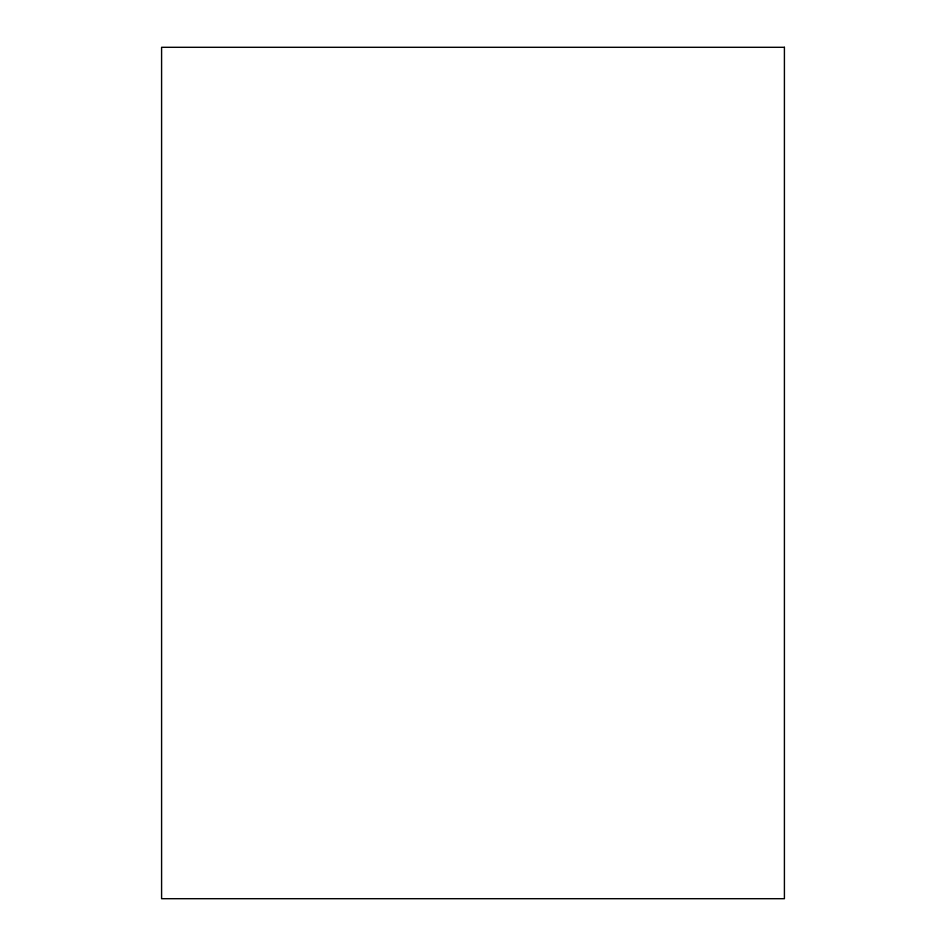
<?xml version="1.0" encoding="UTF-8"?>
<svg xmlns="http://www.w3.org/2000/svg" width="946" height="946" viewBox="0 0 946 946"><rect width="100%" height="100%" fill="white"/><g stroke="black" fill="none" stroke-linecap="round" stroke-linejoin="round"><path stroke-width="1.42" d="M784.411 47.3L161.589 47.3L161.589 898.7L784.411 898.7L784.411 47.3"/></g></svg>
